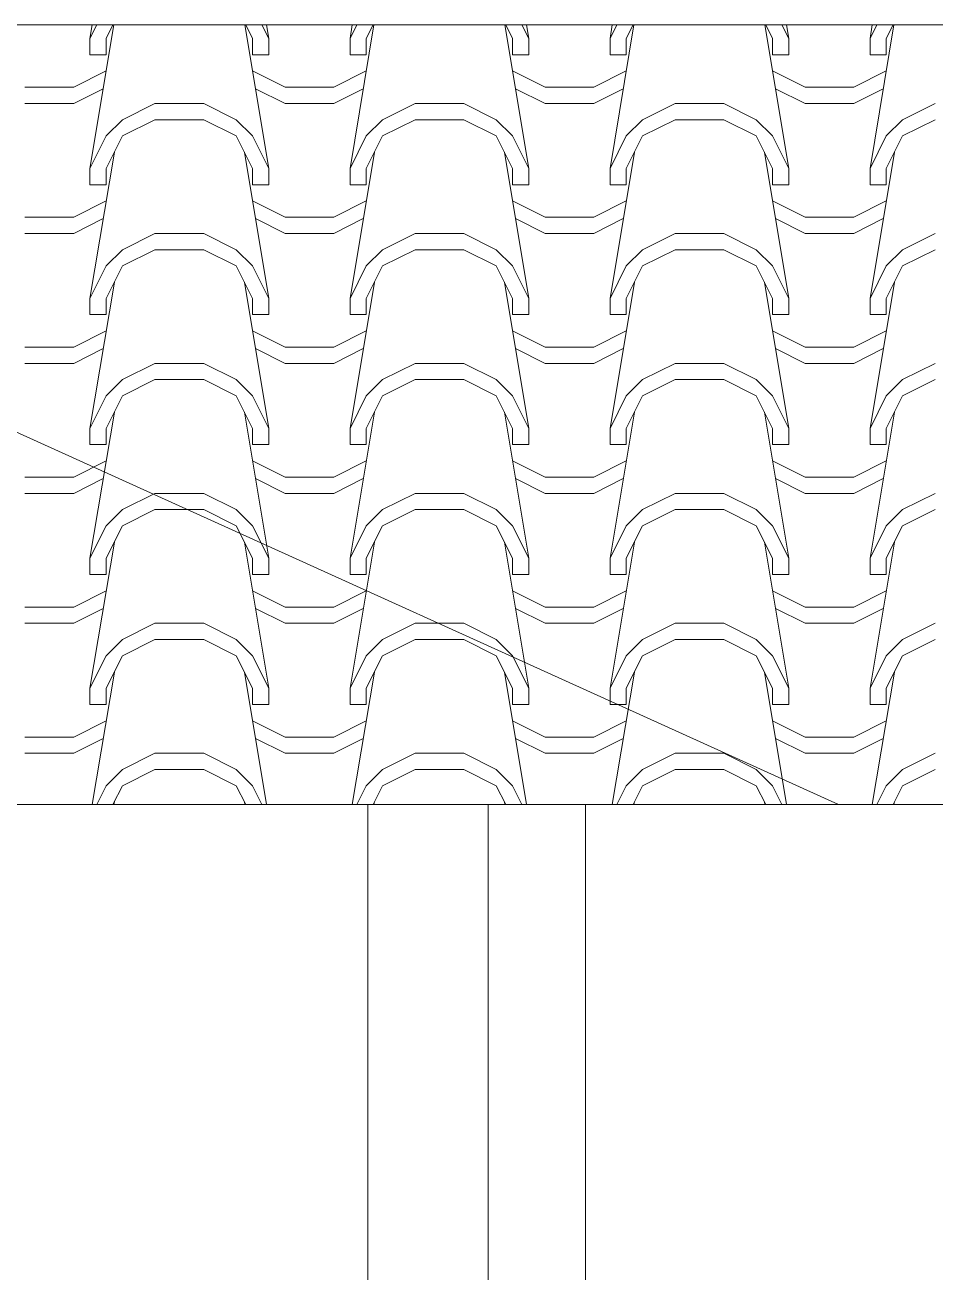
# Model space of a CAD drawing. Header units: metres. Extents: x 1628 to 1845, y 824 to 931.
# Drawn here: x 1632.672 to 1634.072, y 832.257 to 834.177 of the extents above; entities that cross this region are included whole.
import ezdxf

# ---------------------------------------------------------------- set-up
doc = ezdxf.new("R2010")
doc.units = ezdxf.units.M
doc.header["$LTSCALE"] = 0.15
for name, color, linetype, lineweight in [('Alvenaria', 170, 'Continuous', 0), ('Alvenaria ext', 5, 'Continuous', 5), ('Telhado', 2, 'Continuous', 0)]:
    doc.layers.add(name, color=color, linetype=linetype, lineweight=lineweight)

msp = doc.modelspace()

# ---------------------------------------------------------------- linework, layer by layer
at = {"layer": 'Alvenaria', "ltscale": 10}
for p, q in [((1633.1993, 832.9768), (1633.1993, 830.1168)), ((1633.3845, 830.1168), (1633.3845, 832.9768)), ((1633.5345, 832.9768), (1633.5345, 830.1168))]:
    msp.add_line(p, q, dxfattribs=at)
at = {"layer": 'Alvenaria ext', "ltscale": 10}
for p, q in [((1636.5618, 834.1768), (1629.7362, 834.1768)), ((1631.8298, 833.9259), (1633.9233, 832.9768)), ((1629.7362, 832.9768), (1636.6132, 832.9768)), ((1629.7362, 832.9768), (1633.9233, 832.9768))]:
    msp.add_line(p, q, dxfattribs=at)
at = {"layer": 'Telhado', "ltscale": 0.3}
for p, q in [((1632.7721, 834.1559), (1632.7825, 834.1768)), ((1632.7721, 834.1559), (1632.7755, 834.1768)), ((1632.7721, 833.9559), (1632.8089, 834.1768)), ((1632.7971, 834.1559), (1632.8075, 834.1768)), ((1633.0471, 833.9559), (1633.0103, 834.1768)), ((1633.0221, 834.1559), (1633.0116, 834.1768)), ((1633.0471, 834.1559), (1633.0366, 834.1768)), ((1633.0471, 834.1559), (1633.0436, 834.1768)), ((1633.1721, 834.1559), (1633.1825, 834.1768)), ((1633.1721, 834.1559), (1633.1755, 834.1768)), ((1633.1721, 833.9559), (1633.2089, 834.1768)), ((1633.1971, 834.1559), (1633.2075, 834.1768)), ((1633.4471, 833.9559), (1633.4103, 834.1768)), ((1633.4221, 834.1559), (1633.4116, 834.1768)), ((1633.4471, 834.1559), (1633.4366, 834.1768)), ((1633.4471, 834.1559), (1633.4436, 834.1768)), ((1633.5721, 834.1559), (1633.5825, 834.1768)), ((1633.5721, 834.1559), (1633.5755, 834.1768)), ((1633.5721, 833.9559), (1633.6089, 834.1768)), ((1633.5971, 834.1559), (1633.6075, 834.1768)), ((1633.8471, 833.9559), (1633.8103, 834.1768)), ((1633.8221, 834.1559), (1633.8116, 834.1768)), ((1633.8471, 834.1559), (1633.8366, 834.1768)), ((1633.8471, 834.1559), (1633.8436, 834.1768)), ((1633.9721, 834.1559), (1633.9825, 834.1768)), ((1633.9721, 834.1559), (1633.9755, 834.1768)), ((1633.9721, 833.9559), (1634.0089, 834.1768)), ((1633.9971, 834.1559), (1634.0075, 834.1768)), ((1632.7721, 834.1309), (1632.7721, 834.1559)), ((1632.7971, 834.1309), (1632.7971, 834.1559)), ((1633.0221, 834.1309), (1633.0221, 834.1559)), ((1633.0471, 834.1309), (1633.0471, 834.1559)), ((1633.1721, 834.1309), (1633.1721, 834.1559)), ((1633.1971, 834.1309), (1633.1971, 834.1559)), ((1633.4221, 834.1309), (1633.4221, 834.1559)), ((1633.4471, 834.1309), (1633.4471, 834.1559)), ((1633.5721, 834.1309), (1633.5721, 834.1559)), ((1633.5971, 834.1309), (1633.5971, 834.1559)), ((1633.8221, 834.1309), (1633.8221, 834.1559)), ((1633.8471, 834.1309), (1633.8471, 834.1559)), ((1633.9721, 834.1309), (1633.9721, 834.1559)), ((1633.9971, 834.1309), (1633.9971, 834.1559)), ((1632.7721, 834.1309), (1632.7971, 834.1309)), ((1633.0221, 834.1309), (1633.0471, 834.1309)), ((1633.1721, 834.1309), (1633.1971, 834.1309)), ((1633.4221, 834.1309), (1633.4471, 834.1309)), ((1633.5721, 834.1309), (1633.5971, 834.1309)), ((1633.8221, 834.1309), (1633.8471, 834.1309)), ((1633.9721, 834.1309), (1633.9971, 834.1309)), ((1632.7471, 834.0809), (1632.7971, 834.1059)), ((1633.0721, 834.0809), (1633.0221, 834.1059)), ((1633.1471, 834.0809), (1633.1971, 834.1059)), ((1633.4721, 834.0809), (1633.4221, 834.1059)), ((1633.5471, 834.0809), (1633.5971, 834.1059)), ((1633.8721, 834.0809), (1633.8221, 834.1059)), ((1633.9471, 834.0809), (1633.9971, 834.1059)), ((1632.6721, 834.0809), (1632.7471, 834.0809)), ((1632.7471, 834.0559), (1632.7925, 834.0787)), ((1633.0721, 834.0559), (1633.0266, 834.0787)), ((1633.0721, 834.0809), (1633.1471, 834.0809)), ((1633.1471, 834.0559), (1633.1925, 834.0787)), ((1633.4721, 834.0559), (1633.4266, 834.0787)), ((1633.4721, 834.0809), (1633.5471, 834.0809)), ((1633.5471, 834.0559), (1633.5925, 834.0787)), ((1633.8721, 834.0559), (1633.8266, 834.0787)), ((1633.8721, 834.0809), (1633.9471, 834.0809)), ((1633.9471, 834.0559), (1633.9925, 834.0787)), ((1632.6721, 834.0559), (1632.7471, 834.0559)), ((1632.8221, 834.0309), (1632.8721, 834.0559)), ((1632.8721, 834.0559), (1632.9471, 834.0559)), ((1632.9971, 834.0309), (1632.9471, 834.0559)), ((1633.0721, 834.0559), (1633.1471, 834.0559)), ((1633.2221, 834.0309), (1633.2721, 834.0559)), ((1633.2721, 834.0559), (1633.3471, 834.0559)), ((1633.3971, 834.0309), (1633.3471, 834.0559)), ((1633.4721, 834.0559), (1633.5471, 834.0559)), ((1633.6221, 834.0309), (1633.6721, 834.0559)), ((1633.6721, 834.0559), (1633.7471, 834.0559)), ((1633.7971, 834.0309), (1633.7471, 834.0559)), ((1633.8721, 834.0559), (1633.9471, 834.0559)), ((1634.0221, 834.0309), (1634.0721, 834.0559)), ((1632.7971, 834.0059), (1632.8221, 834.0309)), ((1632.8221, 834.0059), (1632.8721, 834.0309)), ((1632.8721, 834.0309), (1632.9471, 834.0309)), ((1632.9971, 834.0059), (1632.9471, 834.0309)), ((1633.0221, 834.0059), (1632.9971, 834.0309)), ((1633.1971, 834.0059), (1633.2221, 834.0309)), ((1633.2221, 834.0059), (1633.2721, 834.0309)), ((1633.2721, 834.0309), (1633.3471, 834.0309)), ((1633.3971, 834.0059), (1633.3471, 834.0309)), ((1633.4221, 834.0059), (1633.3971, 834.0309)), ((1633.5971, 834.0059), (1633.6221, 834.0309)), ((1633.6221, 834.0059), (1633.6721, 834.0309)), ((1633.6721, 834.0309), (1633.7471, 834.0309)), ((1633.7971, 834.0059), (1633.7471, 834.0309)), ((1633.8221, 834.0059), (1633.7971, 834.0309)), ((1633.9971, 834.0059), (1634.0221, 834.0309)), ((1634.0221, 834.0059), (1634.0721, 834.0309)), ((1632.7721, 833.9559), (1632.7971, 834.0059)), ((1632.7971, 833.9559), (1632.8221, 834.0059)), ((1633.0221, 833.9559), (1632.9971, 834.0059)), ((1633.0471, 833.9559), (1633.0221, 834.0059)), ((1633.1721, 833.9559), (1633.1971, 834.0059)), ((1633.1971, 833.9559), (1633.2221, 834.0059)), ((1633.4221, 833.9559), (1633.3971, 834.0059)), ((1633.4471, 833.9559), (1633.4221, 834.0059)), ((1633.5721, 833.9559), (1633.5971, 834.0059)), ((1633.5971, 833.9559), (1633.6221, 834.0059)), ((1633.8221, 833.9559), (1633.7971, 834.0059)), ((1633.8471, 833.9559), (1633.8221, 834.0059)), ((1633.9721, 833.9559), (1633.9971, 834.0059)), ((1633.9971, 833.9559), (1634.0221, 834.0059)), ((1632.7721, 833.7559), (1632.8096, 833.9809)), ((1633.0471, 833.7559), (1633.0096, 833.9809)), ((1633.1721, 833.7559), (1633.2096, 833.9809)), ((1633.4471, 833.7559), (1633.4096, 833.9809)), ((1633.5721, 833.7559), (1633.6096, 833.9809)), ((1633.8471, 833.7559), (1633.8096, 833.9809)), ((1633.9721, 833.7559), (1634.0096, 833.9809)), ((1632.7721, 833.9309), (1632.7721, 833.9559)), ((1632.7971, 833.9309), (1632.7971, 833.9559)), ((1633.0221, 833.9309), (1633.0221, 833.9559)), ((1633.0471, 833.9309), (1633.0471, 833.9559)), ((1633.1721, 833.9309), (1633.1721, 833.9559)), ((1633.1971, 833.9309), (1633.1971, 833.9559)), ((1633.4221, 833.9309), (1633.4221, 833.9559)), ((1633.4471, 833.9309), (1633.4471, 833.9559)), ((1633.5721, 833.9309), (1633.5721, 833.9559)), ((1633.5971, 833.9309), (1633.5971, 833.9559)), ((1633.8221, 833.9309), (1633.8221, 833.9559)), ((1633.8471, 833.9309), (1633.8471, 833.9559)), ((1633.9721, 833.9309), (1633.9721, 833.9559)), ((1633.9971, 833.9309), (1633.9971, 833.9559)), ((1632.7721, 833.9309), (1632.7971, 833.9309)), ((1633.0221, 833.9309), (1633.0471, 833.9309)), ((1633.1721, 833.9309), (1633.1971, 833.9309)), ((1633.4221, 833.9309), (1633.4471, 833.9309)), ((1633.5721, 833.9309), (1633.5971, 833.9309)), ((1633.8221, 833.9309), (1633.8471, 833.9309)), ((1633.9721, 833.9309), (1633.9971, 833.9309)), ((1632.7471, 833.8809), (1632.7971, 833.9059)), ((1633.0721, 833.8809), (1633.0221, 833.9059)), ((1633.1471, 833.8809), (1633.1971, 833.9059)), ((1633.4721, 833.8809), (1633.4221, 833.9059)), ((1633.5471, 833.8809), (1633.5971, 833.9059)), ((1633.8721, 833.8809), (1633.8221, 833.9059)), ((1633.9471, 833.8809), (1633.9971, 833.9059)), ((1632.6721, 833.8809), (1632.7471, 833.8809)), ((1633.0721, 833.8809), (1633.1471, 833.8809)), ((1633.4721, 833.8809), (1633.5471, 833.8809)), ((1633.8721, 833.8809), (1633.9471, 833.8809)), ((1632.7471, 833.8559), (1632.7925, 833.8787)), ((1633.0721, 833.8559), (1633.0266, 833.8787)), ((1633.1471, 833.8559), (1633.1925, 833.8787)), ((1633.4721, 833.8559), (1633.4266, 833.8787)), ((1633.5471, 833.8559), (1633.5925, 833.8787)), ((1633.8721, 833.8559), (1633.8266, 833.8787)), ((1633.9471, 833.8559), (1633.9925, 833.8787)), ((1632.6721, 833.8559), (1632.7471, 833.8559)), ((1632.8221, 833.8309), (1632.8721, 833.8559)), ((1632.8721, 833.8559), (1632.9471, 833.8559)), ((1632.9971, 833.8309), (1632.9471, 833.8559)), ((1633.0721, 833.8559), (1633.1471, 833.8559)), ((1633.2221, 833.8309), (1633.2721, 833.8559)), ((1633.2721, 833.8559), (1633.3471, 833.8559)), ((1633.3971, 833.8309), (1633.3471, 833.8559)), ((1633.4721, 833.8559), (1633.5471, 833.8559)), ((1633.6221, 833.8309), (1633.6721, 833.8559)), ((1633.6721, 833.8559), (1633.7471, 833.8559)), ((1633.7971, 833.8309), (1633.7471, 833.8559)), ((1633.8721, 833.8559), (1633.9471, 833.8559)), ((1634.0221, 833.8309), (1634.0721, 833.8559)), ((1632.7971, 833.8059), (1632.8221, 833.8309)), ((1632.8221, 833.8059), (1632.8721, 833.8309)), ((1632.8721, 833.8309), (1632.9471, 833.8309)), ((1632.9971, 833.8059), (1632.9471, 833.8309)), ((1633.0221, 833.8059), (1632.9971, 833.8309)), ((1633.1971, 833.8059), (1633.2221, 833.8309)), ((1633.2221, 833.8059), (1633.2721, 833.8309)), ((1633.2721, 833.8309), (1633.3471, 833.8309)), ((1633.3971, 833.8059), (1633.3471, 833.8309)), ((1633.4221, 833.8059), (1633.3971, 833.8309)), ((1633.5971, 833.8059), (1633.6221, 833.8309)), ((1633.6221, 833.8059), (1633.6721, 833.8309)), ((1633.6721, 833.8309), (1633.7471, 833.8309)), ((1633.7971, 833.8059), (1633.7471, 833.8309)), ((1633.8221, 833.8059), (1633.7971, 833.8309)), ((1633.9971, 833.8059), (1634.0221, 833.8309)), ((1634.0221, 833.8059), (1634.0721, 833.8309)), ((1632.7721, 833.7559), (1632.7971, 833.8059)), ((1632.7971, 833.7559), (1632.8221, 833.8059)), ((1633.0221, 833.7559), (1632.9971, 833.8059)), ((1633.0471, 833.7559), (1633.0221, 833.8059)), ((1633.1721, 833.7559), (1633.1971, 833.8059)), ((1633.1971, 833.7559), (1633.2221, 833.8059)), ((1633.4221, 833.7559), (1633.3971, 833.8059)), ((1633.4471, 833.7559), (1633.4221, 833.8059)), ((1633.5721, 833.7559), (1633.5971, 833.8059)), ((1633.5971, 833.7559), (1633.6221, 833.8059)), ((1633.8221, 833.7559), (1633.7971, 833.8059)), ((1633.8471, 833.7559), (1633.8221, 833.8059)), ((1633.9721, 833.7559), (1633.9971, 833.8059)), ((1633.9971, 833.7559), (1634.0221, 833.8059)), ((1632.7721, 833.5559), (1632.8096, 833.7809)), ((1633.0471, 833.5559), (1633.0096, 833.7809)), ((1633.1721, 833.5559), (1633.2096, 833.7809)), ((1633.4471, 833.5559), (1633.4096, 833.7809)), ((1633.5721, 833.5559), (1633.6096, 833.7809)), ((1633.8471, 833.5559), (1633.8096, 833.7809)), ((1633.9721, 833.5559), (1634.0096, 833.7809)), ((1632.7721, 833.7309), (1632.7721, 833.7559)), ((1632.7971, 833.7309), (1632.7971, 833.7559)), ((1633.0221, 833.7309), (1633.0221, 833.7559)), ((1633.0471, 833.7309), (1633.0471, 833.7559)), ((1633.1721, 833.7309), (1633.1721, 833.7559)), ((1633.1971, 833.7309), (1633.1971, 833.7559)), ((1633.4221, 833.7309), (1633.4221, 833.7559)), ((1633.4471, 833.7309), (1633.4471, 833.7559)), ((1633.5721, 833.7309), (1633.5721, 833.7559)), ((1633.5971, 833.7309), (1633.5971, 833.7559)), ((1633.8221, 833.7309), (1633.8221, 833.7559)), ((1633.8471, 833.7309), (1633.8471, 833.7559)), ((1633.9721, 833.7309), (1633.9721, 833.7559)), ((1633.9971, 833.7309), (1633.9971, 833.7559)), ((1632.7721, 833.7309), (1632.7971, 833.7309)), ((1633.0221, 833.7309), (1633.0471, 833.7309)), ((1633.1721, 833.7309), (1633.1971, 833.7309)), ((1633.4221, 833.7309), (1633.4471, 833.7309)), ((1633.5721, 833.7309), (1633.5971, 833.7309)), ((1633.8221, 833.7309), (1633.8471, 833.7309)), ((1633.9721, 833.7309), (1633.9971, 833.7309)), ((1632.7471, 833.6809), (1632.7971, 833.7059)), ((1633.0721, 833.6809), (1633.0221, 833.7059)), ((1633.1471, 833.6809), (1633.1971, 833.7059)), ((1633.4721, 833.6809), (1633.4221, 833.7059)), ((1633.5471, 833.6809), (1633.5971, 833.7059)), ((1633.8721, 833.6809), (1633.8221, 833.7059)), ((1633.9471, 833.6809), (1633.9971, 833.7059)), ((1632.6721, 833.6809), (1632.7471, 833.6809)), ((1632.7471, 833.6559), (1632.7925, 833.6787)), ((1633.0721, 833.6559), (1633.0266, 833.6787)), ((1633.0721, 833.6809), (1633.1471, 833.6809)), ((1633.1471, 833.6559), (1633.1925, 833.6787)), ((1633.4721, 833.6559), (1633.4266, 833.6787)), ((1633.4721, 833.6809), (1633.5471, 833.6809)), ((1633.5471, 833.6559), (1633.5925, 833.6787)), ((1633.8721, 833.6559), (1633.8266, 833.6787)), ((1633.8721, 833.6809), (1633.9471, 833.6809)), ((1633.9471, 833.6559), (1633.9925, 833.6787)), ((1632.6721, 833.6559), (1632.7471, 833.6559)), ((1632.8221, 833.6309), (1632.8721, 833.6559)), ((1632.8721, 833.6559), (1632.9471, 833.6559)), ((1632.9971, 833.6309), (1632.9471, 833.6559)), ((1633.0721, 833.6559), (1633.1471, 833.6559)), ((1633.2221, 833.6309), (1633.2721, 833.6559)), ((1633.2721, 833.6559), (1633.3471, 833.6559)), ((1633.3971, 833.6309), (1633.3471, 833.6559)), ((1633.4721, 833.6559), (1633.5471, 833.6559)), ((1633.6221, 833.6309), (1633.6721, 833.6559)), ((1633.6721, 833.6559), (1633.7471, 833.6559)), ((1633.7971, 833.6309), (1633.7471, 833.6559)), ((1633.8721, 833.6559), (1633.9471, 833.6559)), ((1634.0221, 833.6309), (1634.0721, 833.6559)), ((1632.7971, 833.6059), (1632.8221, 833.6309)), ((1632.8221, 833.6059), (1632.8721, 833.6309)), ((1632.8721, 833.6309), (1632.9471, 833.6309)), ((1632.9971, 833.6059), (1632.9471, 833.6309)), ((1633.0221, 833.6059), (1632.9971, 833.6309)), ((1633.1971, 833.6059), (1633.2221, 833.6309)), ((1633.2221, 833.6059), (1633.2721, 833.6309)), ((1633.2721, 833.6309), (1633.3471, 833.6309)), ((1633.3971, 833.6059), (1633.3471, 833.6309)), ((1633.4221, 833.6059), (1633.3971, 833.6309)), ((1633.5971, 833.6059), (1633.6221, 833.6309)), ((1633.6221, 833.6059), (1633.6721, 833.6309)), ((1633.6721, 833.6309), (1633.7471, 833.6309)), ((1633.7971, 833.6059), (1633.7471, 833.6309)), ((1633.8221, 833.6059), (1633.7971, 833.6309)), ((1633.9971, 833.6059), (1634.0221, 833.6309)), ((1634.0221, 833.6059), (1634.0721, 833.6309)), ((1632.7721, 833.5559), (1632.7971, 833.6059)), ((1632.7971, 833.5559), (1632.8221, 833.6059)), ((1633.0221, 833.5559), (1632.9971, 833.6059)), ((1633.0471, 833.5559), (1633.0221, 833.6059)), ((1633.1721, 833.5559), (1633.1971, 833.6059)), ((1633.1971, 833.5559), (1633.2221, 833.6059)), ((1633.4221, 833.5559), (1633.3971, 833.6059)), ((1633.4471, 833.5559), (1633.4221, 833.6059)), ((1633.5721, 833.5559), (1633.5971, 833.6059)), ((1633.5971, 833.5559), (1633.6221, 833.6059)), ((1633.8221, 833.5559), (1633.7971, 833.6059)), ((1633.8471, 833.5559), (1633.8221, 833.6059)), ((1633.9721, 833.5559), (1633.9971, 833.6059)), ((1633.9971, 833.5559), (1634.0221, 833.6059)), ((1632.7721, 833.3559), (1632.8096, 833.5809)), ((1633.0471, 833.3559), (1633.0096, 833.5809)), ((1633.1721, 833.3559), (1633.2096, 833.5809)), ((1633.4471, 833.3559), (1633.4096, 833.5809)), ((1633.5721, 833.3559), (1633.6096, 833.5809)), ((1633.8471, 833.3559), (1633.8096, 833.5809)), ((1633.9721, 833.3559), (1634.0096, 833.5809)), ((1632.7721, 833.5309), (1632.7721, 833.5559)), ((1632.7971, 833.5309), (1632.7971, 833.5559)), ((1633.0221, 833.5309), (1633.0221, 833.5559)), ((1633.0471, 833.5309), (1633.0471, 833.5559)), ((1633.1721, 833.5309), (1633.1721, 833.5559)), ((1633.1971, 833.5309), (1633.1971, 833.5559)), ((1633.4221, 833.5309), (1633.4221, 833.5559)), ((1633.4471, 833.5309), (1633.4471, 833.5559)), ((1633.5721, 833.5309), (1633.5721, 833.5559)), ((1633.5971, 833.5309), (1633.5971, 833.5559)), ((1633.8221, 833.5309), (1633.8221, 833.5559)), ((1633.8471, 833.5309), (1633.8471, 833.5559)), ((1633.9721, 833.5309), (1633.9721, 833.5559)), ((1633.9971, 833.5309), (1633.9971, 833.5559)), ((1632.7721, 833.5309), (1632.7971, 833.5309)), ((1633.0221, 833.5309), (1633.0471, 833.5309)), ((1633.1721, 833.5309), (1633.1971, 833.5309)), ((1633.4221, 833.5309), (1633.4471, 833.5309)), ((1633.5721, 833.5309), (1633.5971, 833.5309)), ((1633.8221, 833.5309), (1633.8471, 833.5309)), ((1633.9721, 833.5309), (1633.9971, 833.5309)), ((1632.7471, 833.4809), (1632.7971, 833.5059)), ((1633.0721, 833.4809), (1633.0221, 833.5059)), ((1633.1471, 833.4809), (1633.1971, 833.5059)), ((1633.4721, 833.4809), (1633.4221, 833.5059)), ((1633.5471, 833.4809), (1633.5971, 833.5059)), ((1633.8721, 833.4809), (1633.8221, 833.5059)), ((1633.9471, 833.4809), (1633.9971, 833.5059)), ((1632.6721, 833.4809), (1632.7471, 833.4809)), ((1632.7471, 833.4559), (1632.7925, 833.4787)), ((1633.0721, 833.4559), (1633.0266, 833.4787)), ((1633.0721, 833.4809), (1633.1471, 833.4809)), ((1633.1471, 833.4559), (1633.1925, 833.4787)), ((1633.4721, 833.4559), (1633.4266, 833.4787)), ((1633.4721, 833.4809), (1633.5471, 833.4809)), ((1633.5471, 833.4559), (1633.5925, 833.4787)), ((1633.8721, 833.4559), (1633.8266, 833.4787)), ((1633.8721, 833.4809), (1633.9471, 833.4809)), ((1633.9471, 833.4559), (1633.9925, 833.4787)), ((1632.6721, 833.4559), (1632.7471, 833.4559)), ((1632.8221, 833.4309), (1632.8721, 833.4559)), ((1632.8721, 833.4559), (1632.9471, 833.4559)), ((1632.9971, 833.4309), (1632.9471, 833.4559)), ((1633.0721, 833.4559), (1633.1471, 833.4559)), ((1633.2221, 833.4309), (1633.2721, 833.4559)), ((1633.2721, 833.4559), (1633.3471, 833.4559)), ((1633.3971, 833.4309), (1633.3471, 833.4559)), ((1633.4721, 833.4559), (1633.5471, 833.4559)), ((1633.6221, 833.4309), (1633.6721, 833.4559)), ((1633.6721, 833.4559), (1633.7471, 833.4559)), ((1633.7971, 833.4309), (1633.7471, 833.4559)), ((1633.8721, 833.4559), (1633.9471, 833.4559)), ((1634.0221, 833.4309), (1634.0721, 833.4559)), ((1632.7971, 833.4059), (1632.8221, 833.4309)), ((1632.8221, 833.4059), (1632.8721, 833.4309)), ((1632.8721, 833.4309), (1632.9471, 833.4309)), ((1632.9971, 833.4059), (1632.9471, 833.4309)), ((1633.0221, 833.4059), (1632.9971, 833.4309)), ((1633.1971, 833.4059), (1633.2221, 833.4309)), ((1633.2221, 833.4059), (1633.2721, 833.4309)), ((1633.2721, 833.4309), (1633.3471, 833.4309)), ((1633.3971, 833.4059), (1633.3471, 833.4309)), ((1633.4221, 833.4059), (1633.3971, 833.4309)), ((1633.5971, 833.4059), (1633.6221, 833.4309)), ((1633.6221, 833.4059), (1633.6721, 833.4309)), ((1633.6721, 833.4309), (1633.7471, 833.4309)), ((1633.7971, 833.4059), (1633.7471, 833.4309)), ((1633.8221, 833.4059), (1633.7971, 833.4309)), ((1633.9971, 833.4059), (1634.0221, 833.4309)), ((1634.0221, 833.4059), (1634.0721, 833.4309)), ((1632.7721, 833.3559), (1632.7971, 833.4059)), ((1632.7971, 833.3559), (1632.8221, 833.4059)), ((1633.0221, 833.3559), (1632.9971, 833.4059)), ((1633.0471, 833.3559), (1633.0221, 833.4059)), ((1633.1721, 833.3559), (1633.1971, 833.4059)), ((1633.1971, 833.3559), (1633.2221, 833.4059)), ((1633.4221, 833.3559), (1633.3971, 833.4059)), ((1633.4471, 833.3559), (1633.4221, 833.4059)), ((1633.5721, 833.3559), (1633.5971, 833.4059)), ((1633.5971, 833.3559), (1633.6221, 833.4059)), ((1633.8221, 833.3559), (1633.7971, 833.4059)), ((1633.8471, 833.3559), (1633.8221, 833.4059)), ((1633.9721, 833.3559), (1633.9971, 833.4059)), ((1633.9971, 833.3559), (1634.0221, 833.4059)), ((1632.7721, 833.1559), (1632.8096, 833.3809)), ((1633.0471, 833.1559), (1633.0096, 833.3809)), ((1633.1721, 833.1559), (1633.2096, 833.3809)), ((1633.4471, 833.1559), (1633.4096, 833.3809)), ((1633.5721, 833.1559), (1633.6096, 833.3809)), ((1633.8471, 833.1559), (1633.8096, 833.3809)), ((1633.9721, 833.1559), (1634.0096, 833.3809)), ((1632.7721, 833.3309), (1632.7721, 833.3559)), ((1632.7971, 833.3309), (1632.7971, 833.3559)), ((1633.0221, 833.3309), (1633.0221, 833.3559)), ((1633.0471, 833.3309), (1633.0471, 833.3559)), ((1633.1721, 833.3309), (1633.1721, 833.3559)), ((1633.1971, 833.3309), (1633.1971, 833.3559)), ((1633.4221, 833.3309), (1633.4221, 833.3559)), ((1633.4471, 833.3309), (1633.4471, 833.3559)), ((1633.5721, 833.3309), (1633.5721, 833.3559)), ((1633.5971, 833.3309), (1633.5971, 833.3559)), ((1633.8221, 833.3309), (1633.8221, 833.3559)), ((1633.8471, 833.3309), (1633.8471, 833.3559)), ((1633.9721, 833.3309), (1633.9721, 833.3559)), ((1633.9971, 833.3309), (1633.9971, 833.3559)), ((1632.7721, 833.3309), (1632.7971, 833.3309)), ((1633.0221, 833.3309), (1633.0471, 833.3309)), ((1633.1721, 833.3309), (1633.1971, 833.3309)), ((1633.4221, 833.3309), (1633.4471, 833.3309)), ((1633.5721, 833.3309), (1633.5971, 833.3309)), ((1633.8221, 833.3309), (1633.8471, 833.3309)), ((1633.9721, 833.3309), (1633.9971, 833.3309)), ((1632.7471, 833.2809), (1632.7971, 833.3059)), ((1633.0721, 833.2809), (1633.0221, 833.3059)), ((1633.1471, 833.2809), (1633.1971, 833.3059)), ((1633.4721, 833.2809), (1633.4221, 833.3059)), ((1633.5471, 833.2809), (1633.5971, 833.3059)), ((1633.8721, 833.2809), (1633.8221, 833.3059)), ((1633.9471, 833.2809), (1633.9971, 833.3059)), ((1632.6721, 833.2809), (1632.7471, 833.2809)), ((1632.7471, 833.2559), (1632.7925, 833.2787)), ((1633.0721, 833.2559), (1633.0266, 833.2787)), ((1633.0721, 833.2809), (1633.1471, 833.2809)), ((1633.1471, 833.2559), (1633.1925, 833.2787)), ((1633.4721, 833.2559), (1633.4266, 833.2787)), ((1633.4721, 833.2809), (1633.5471, 833.2809)), ((1633.5471, 833.2559), (1633.5925, 833.2787)), ((1633.8721, 833.2559), (1633.8266, 833.2787)), ((1633.8721, 833.2809), (1633.9471, 833.2809)), ((1633.9471, 833.2559), (1633.9925, 833.2787)), ((1632.6721, 833.2559), (1632.7471, 833.2559)), ((1632.8221, 833.2309), (1632.8721, 833.2559)), ((1632.8721, 833.2559), (1632.9471, 833.2559)), ((1632.9971, 833.2309), (1632.9471, 833.2559)), ((1633.0721, 833.2559), (1633.1471, 833.2559)), ((1633.2221, 833.2309), (1633.2721, 833.2559)), ((1633.2721, 833.2559), (1633.3471, 833.2559)), ((1633.3971, 833.2309), (1633.3471, 833.2559)), ((1633.4721, 833.2559), (1633.5471, 833.2559)), ((1633.6221, 833.2309), (1633.6721, 833.2559)), ((1633.6721, 833.2559), (1633.7471, 833.2559)), ((1633.7971, 833.2309), (1633.7471, 833.2559)), ((1633.8721, 833.2559), (1633.9471, 833.2559)), ((1634.0221, 833.2309), (1634.0721, 833.2559)), ((1632.7971, 833.2059), (1632.8221, 833.2309)), ((1632.8221, 833.2059), (1632.8721, 833.2309)), ((1632.8721, 833.2309), (1632.9471, 833.2309)), ((1632.9971, 833.2059), (1632.9471, 833.2309)), ((1633.0221, 833.2059), (1632.9971, 833.2309)), ((1633.1971, 833.2059), (1633.2221, 833.2309)), ((1633.2221, 833.2059), (1633.2721, 833.2309)), ((1633.2721, 833.2309), (1633.3471, 833.2309)), ((1633.3971, 833.2059), (1633.3471, 833.2309)), ((1633.4221, 833.2059), (1633.3971, 833.2309)), ((1633.5971, 833.2059), (1633.6221, 833.2309)), ((1633.6221, 833.2059), (1633.6721, 833.2309)), ((1633.6721, 833.2309), (1633.7471, 833.2309)), ((1633.7971, 833.2059), (1633.7471, 833.2309)), ((1633.8221, 833.2059), (1633.7971, 833.2309)), ((1633.9971, 833.2059), (1634.0221, 833.2309)), ((1634.0221, 833.2059), (1634.0721, 833.2309)), ((1632.7721, 833.1559), (1632.7971, 833.2059)), ((1632.7971, 833.1559), (1632.8221, 833.2059)), ((1633.0221, 833.1559), (1632.9971, 833.2059)), ((1633.0471, 833.1559), (1633.0221, 833.2059)), ((1633.1721, 833.1559), (1633.1971, 833.2059)), ((1633.1971, 833.1559), (1633.2221, 833.2059)), ((1633.4221, 833.1559), (1633.3971, 833.2059)), ((1633.4471, 833.1559), (1633.4221, 833.2059)), ((1633.5721, 833.1559), (1633.5971, 833.2059)), ((1633.5971, 833.1559), (1633.6221, 833.2059)), ((1633.8221, 833.1559), (1633.7971, 833.2059)), ((1633.8471, 833.1559), (1633.8221, 833.2059)), ((1633.9721, 833.1559), (1633.9971, 833.2059)), ((1633.9971, 833.1559), (1634.0221, 833.2059)), ((1632.7755, 832.9768), (1632.8096, 833.1809)), ((1633.0436, 832.9768), (1633.0096, 833.1809)), ((1633.1755, 832.9768), (1633.2096, 833.1809)), ((1633.4436, 832.9768), (1633.4096, 833.1809)), ((1633.5755, 832.9768), (1633.6096, 833.1809)), ((1633.8436, 832.9768), (1633.8096, 833.1809)), ((1633.9755, 832.9768), (1634.0096, 833.1809)), ((1632.7721, 833.1309), (1632.7721, 833.1559)), ((1632.7971, 833.1309), (1632.7971, 833.1559)), ((1633.0221, 833.1309), (1633.0221, 833.1559)), ((1633.0471, 833.1309), (1633.0471, 833.1559)), ((1633.1721, 833.1309), (1633.1721, 833.1559)), ((1633.1971, 833.1309), (1633.1971, 833.1559)), ((1633.4221, 833.1309), (1633.4221, 833.1559)), ((1633.4471, 833.1309), (1633.4471, 833.1559)), ((1633.5721, 833.1309), (1633.5721, 833.1559)), ((1633.5971, 833.1309), (1633.5971, 833.1559)), ((1633.8221, 833.1309), (1633.8221, 833.1559)), ((1633.8471, 833.1309), (1633.8471, 833.1559)), ((1633.9721, 833.1309), (1633.9721, 833.1559)), ((1633.9971, 833.1309), (1633.9971, 833.1559)), ((1632.7721, 833.1309), (1632.7971, 833.1309)), ((1633.0221, 833.1309), (1633.0471, 833.1309)), ((1633.1721, 833.1309), (1633.1971, 833.1309)), ((1633.4221, 833.1309), (1633.4471, 833.1309)), ((1633.5721, 833.1309), (1633.5971, 833.1309)), ((1633.8221, 833.1309), (1633.8471, 833.1309)), ((1633.9721, 833.1309), (1633.9971, 833.1309)), ((1632.7471, 833.0809), (1632.7971, 833.1059)), ((1633.0721, 833.0809), (1633.0221, 833.1059)), ((1633.1471, 833.0809), (1633.1971, 833.1059)), ((1633.4721, 833.0809), (1633.4221, 833.1059)), ((1633.5471, 833.0809), (1633.5971, 833.1059)), ((1633.8721, 833.0809), (1633.8221, 833.1059)), ((1633.9471, 833.0809), (1633.9971, 833.1059)), ((1632.6721, 833.0809), (1632.7471, 833.0809)), ((1632.7471, 833.0559), (1632.7925, 833.0787)), ((1633.0721, 833.0559), (1633.0266, 833.0787)), ((1633.0721, 833.0809), (1633.1471, 833.0809)), ((1633.1471, 833.0559), (1633.1925, 833.0787)), ((1633.4721, 833.0559), (1633.4266, 833.0787)), ((1633.4721, 833.0809), (1633.5471, 833.0809)), ((1633.5471, 833.0559), (1633.5925, 833.0787)), ((1633.8721, 833.0559), (1633.8266, 833.0787)), ((1633.8721, 833.0809), (1633.9471, 833.0809)), ((1633.9471, 833.0559), (1633.9925, 833.0787)), ((1632.6721, 833.0559), (1632.7471, 833.0559)), ((1632.8221, 833.0309), (1632.8721, 833.0559)), ((1632.8721, 833.0559), (1632.9471, 833.0559)), ((1632.9971, 833.0309), (1632.9471, 833.0559)), ((1633.0721, 833.0559), (1633.1471, 833.0559)), ((1633.2221, 833.0309), (1633.2721, 833.0559)), ((1633.2721, 833.0559), (1633.3471, 833.0559)), ((1633.3971, 833.0309), (1633.3471, 833.0559)), ((1633.4721, 833.0559), (1633.5471, 833.0559)), ((1633.6221, 833.0309), (1633.6721, 833.0559)), ((1633.6721, 833.0559), (1633.7471, 833.0559)), ((1633.7971, 833.0309), (1633.7471, 833.0559)), ((1633.8721, 833.0559), (1633.9471, 833.0559)), ((1634.0221, 833.0309), (1634.0721, 833.0559)), ((1632.7971, 833.0059), (1632.8221, 833.0309)), ((1632.8221, 833.0059), (1632.8721, 833.0309)), ((1632.8721, 833.0309), (1632.9471, 833.0309)), ((1632.9971, 833.0059), (1632.9471, 833.0309)), ((1633.0221, 833.0059), (1632.9971, 833.0309)), ((1633.1971, 833.0059), (1633.2221, 833.0309)), ((1633.2221, 833.0059), (1633.2721, 833.0309)), ((1633.2721, 833.0309), (1633.3471, 833.0309)), ((1633.3971, 833.0059), (1633.3471, 833.0309)), ((1633.4221, 833.0059), (1633.3971, 833.0309)), ((1633.5971, 833.0059), (1633.6221, 833.0309)), ((1633.6221, 833.0059), (1633.6721, 833.0309)), ((1633.6721, 833.0309), (1633.7471, 833.0309)), ((1633.7971, 833.0059), (1633.7471, 833.0309)), ((1633.8221, 833.0059), (1633.7971, 833.0309)), ((1633.9971, 833.0059), (1634.0221, 833.0309)), ((1634.0221, 833.0059), (1634.0721, 833.0309)), ((1632.7825, 832.9768), (1632.7971, 833.0059)), ((1632.8075, 832.9768), (1632.8221, 833.0059)), ((1633.0116, 832.9768), (1632.9971, 833.0059)), ((1633.0366, 832.9768), (1633.0221, 833.0059)), ((1633.1825, 832.9768), (1633.1971, 833.0059)), ((1633.2075, 832.9768), (1633.2221, 833.0059)), ((1633.4116, 832.9768), (1633.3971, 833.0059)), ((1633.4366, 832.9768), (1633.4221, 833.0059)), ((1633.5825, 832.9768), (1633.5971, 833.0059)), ((1633.6075, 832.9768), (1633.6221, 833.0059)), ((1633.8116, 832.9768), (1633.7971, 833.0059)), ((1633.8366, 832.9768), (1633.8221, 833.0059)), ((1633.9825, 832.9768), (1633.9971, 833.0059)), ((1634.0075, 832.9768), (1634.0221, 833.0059)), ((1632.8089, 832.9768), (1632.8096, 832.9809)), ((1633.0103, 832.9768), (1633.0096, 832.9809)), ((1633.2089, 832.9768), (1633.2096, 832.9809)), ((1633.4103, 832.9768), (1633.4096, 832.9809)), ((1633.6089, 832.9768), (1633.6096, 832.9809)), ((1633.8103, 832.9768), (1633.8096, 832.9809)), ((1634.0089, 832.9768), (1634.0096, 832.9809))]:
    msp.add_line(p, q, dxfattribs=at)

doc.saveas('drawing.dxf')
